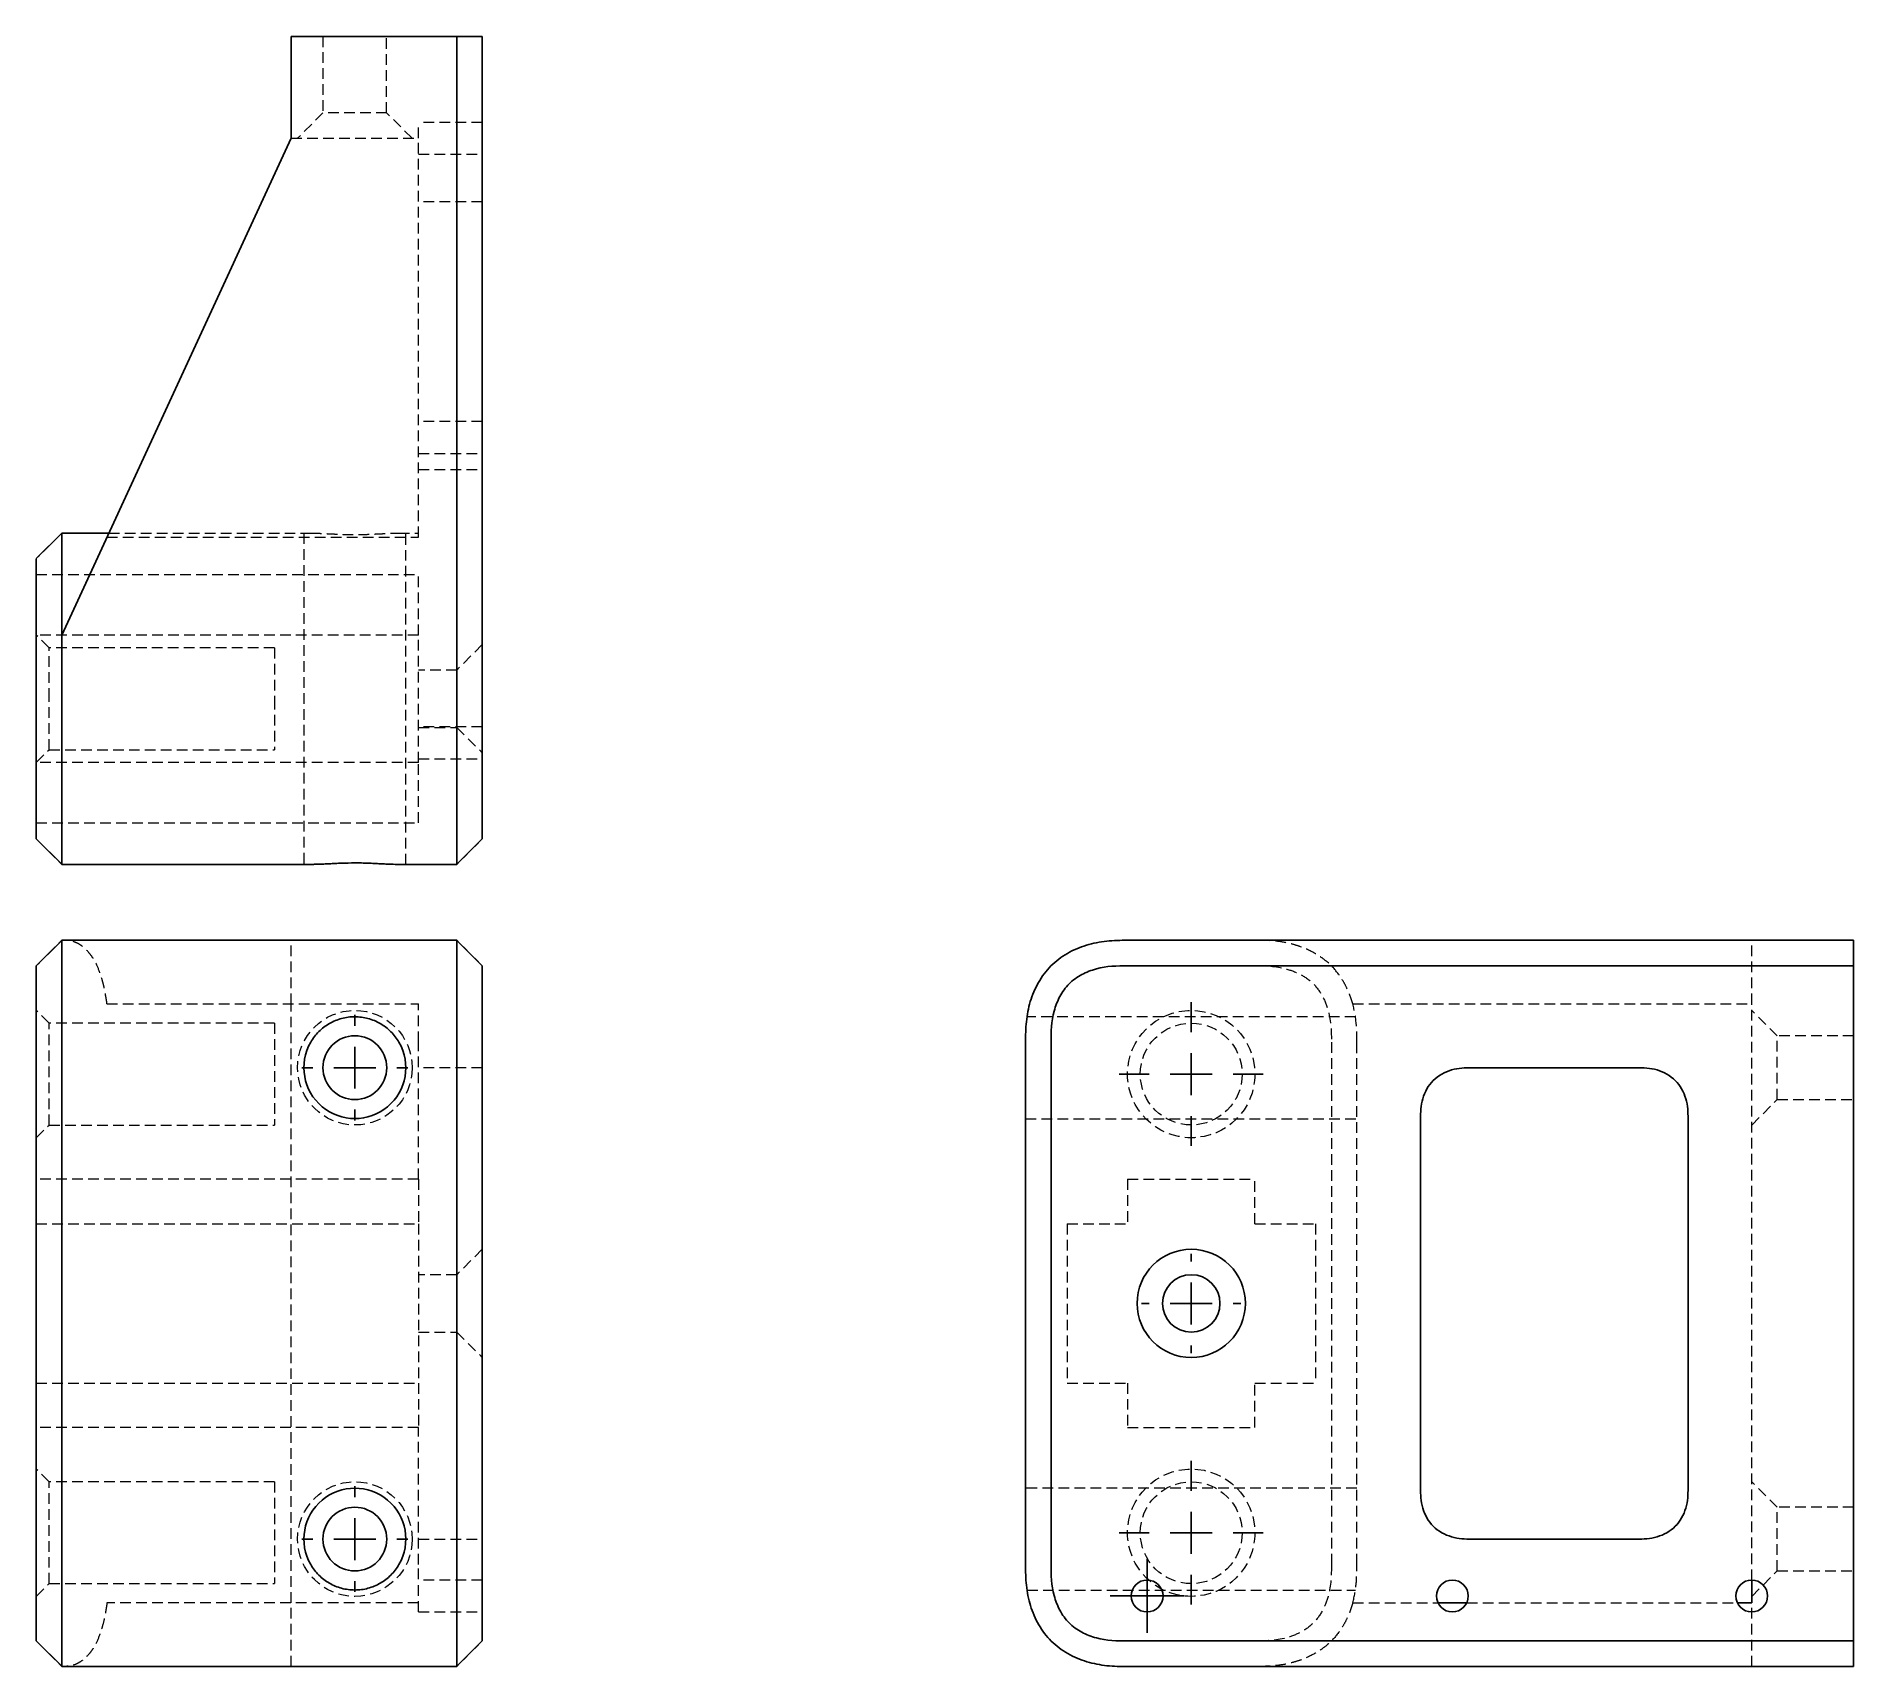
# Model space of a CAD drawing. Header units: millimetres. Extents: x 56 to 273, y 14 to 208.
import ezdxf

# ---------------------------------------------------------------- set-up
doc = ezdxf.new("R2010")
doc.units = ezdxf.units.MM
doc.linetypes.add('HIDDEN', pattern=[1.905, 1.27, -0.635])
doc.layers.add('10', color=7, linetype='Continuous')

# ---------------------------------------------------------------- blocks, each defined once
blk = doc.blocks.new('SW_CENTERMARKSYMBOL_0')
at = {"layer": '10', "color": 0}
for p, q in [((0, 5), (0, 6.3)), ((0, 0), (0, 2.5)), ((-5, 0), (-6.3, 0)), ((0, 0), (-2.5, 0)), ((0, 0), (0, -2.5)), ((0, 0), (2.5, 0)), ((5, 0), (6.3, 0)), ((0, -5), (0, -6.3))]:
    blk.add_line(p, q, dxfattribs=at)
blk = doc.blocks.new('SW_CENTERMARKSYMBOL_1')
at = {"layer": '10', "color": 0}
for p, q in [((0, 5), (0, 6.3)), ((0, 0), (0, 2.5)), ((-5, 0), (-6.3, 0)), ((0, 0), (-2.5, 0)), ((0, 0), (0, -2.5)), ((0, 0), (2.5, 0)), ((5, 0), (6.3, 0)), ((0, -5), (0, -6.3))]:
    blk.add_line(p, q, dxfattribs=at)
blk = doc.blocks.new('SW_CENTERMARKSYMBOL_2')
at = {"layer": '10', "color": 0}
for p, q in [((0, 2.5), (0, 4.4)), ((0, 0), (0, 2.5)), ((-2.5, 0), (-4.4, 0)), ((0, 0), (-2.5, 0)), ((0, 0), (0, -2.5)), ((0, 0), (2.5, 0)), ((2.5, 0), (4.4, 0)), ((0, -2.5), (0, -4.4))]:
    blk.add_line(p, q, dxfattribs=at)
blk = doc.blocks.new('SW_CENTERMARKSYMBOL_3')
at = {"layer": '10', "color": 0}
for p, q in [((0, 5), (0, 5.92)), ((0, 0), (0, 2.5)), ((-5, 0), (-5.92, 0)), ((0, 0), (-2.5, 0)), ((0, 0), (0, -2.5)), ((0, 0), (2.5, 0)), ((5, 0), (5.92, 0)), ((0, -5), (0, -5.92))]:
    blk.add_line(p, q, dxfattribs=at)
blk = doc.blocks.new('SW_CENTERMARKSYMBOL_4')
at = {"layer": '10', "color": 0}
for p, q in [((0, 5), (0, 8.57)), ((0, 0), (0, 2.5)), ((-5, 0), (-8.57, 0)), ((0, 0), (-2.5, 0)), ((0, 0), (0, -2.5)), ((0, 0), (2.5, 0)), ((5, 0), (8.57, 0)), ((0, -5), (0, -8.57))]:
    blk.add_line(p, q, dxfattribs=at)
blk = doc.blocks.new('SW_CENTERMARKSYMBOL_5')
at = {"layer": '10', "color": 0}
for p, q in [((0, 5), (0, 8.57)), ((0, 0), (0, 2.5)), ((-5, 0), (-8.57, 0)), ((0, 0), (-2.5, 0)), ((0, 0), (0, -2.5)), ((0, 0), (2.5, 0)), ((5, 0), (8.57, 0)), ((0, -5), (0, -8.57))]:
    blk.add_line(p, q, dxfattribs=at)

msp = doc.modelspace()

# ---------------------------------------------------------------- linework, layer by layer
at = {"color": 7, "linetype": 'Continuous', "lineweight": 25}
for p, q in [((86.8, 195.85), (86.8, 208)), ((86.8, 208), (106.53, 208)), ((106.53, 121.47), (106.53, 208)), ((106.53, 208), (109.57, 208)), ((109.57, 208), (109.57, 121.47)), ((86.8, 195.85), (59.47, 136.65)), ((59.49, 148.82), (56.43, 145.76)), ((59.47, 148.79), (65.07, 148.79)), ((56.43, 121.47), (56.43, 136.65)), ((59.47, 136.65), (59.47, 121.47)), ((56.43, 112.36), (59.49, 109.3)), ((56.43, 112.36), (59.49, 109.3)), ((106.51, 109.3), (109.57, 112.36)), ((106.51, 109.3), (109.57, 112.36)), ((89.13, 109.32), (59.47, 109.32)), ((106.53, 109.32), (99.64, 109.32)), ((59.49, 100.29), (56.43, 97.23)), ((59.47, 100.27), (106.53, 100.27)), ((109.57, 97.23), (106.51, 100.29)), ((186.47, 100.27), (273, 100.27)), ((273, 100.27), (273, 97.23)), ((273, 97.23), (186.47, 97.23)), ((273, 16.77), (273, 97.23)), ((56.43, 25.88), (56.43, 88.12)), ((59.47, 88.12), (59.47, 25.88)), ((106.53, 25.88), (106.53, 88.12)), ((109.57, 88.12), (109.57, 25.88)), ((174.32, 25.88), (174.32, 88.12)), ((177.36, 88.12), (177.36, 25.88)), ((247.19, 85.09), (227.46, 85.09)), ((221.38, 34.99), (221.38, 79.01)), ((253.26, 34.99), (253.26, 79.01)), ((247.19, 28.91), (227.46, 28.91)), ((260.85, 21.32), (260.85, 24.02)), ((223.46, 21.32), (226.9, 21.32)), ((259.13, 21.32), (260.85, 21.32)), ((56.43, 16.77), (59.49, 13.71)), ((56.43, 16.77), (59.49, 13.71)), ((106.51, 13.71), (109.57, 16.77)), ((186.47, 16.77), (273, 16.77)), ((273, 16.77), (273, 13.73)), ((106.53, 13.73), (59.47, 13.73)), ((273, 13.73), (186.47, 13.73))]:
    msp.add_line(p, q, dxfattribs=at)
at = {"color": 7, "linetype": 'HIDDEN', "lineweight": 18}
for p, q in [((90.59, 208), (90.59, 198.89)), ((98.18, 198.89), (98.18, 208)), ((90.59, 198.89), (87.55, 195.85)), ((98.18, 198.89), (90.59, 198.89)), ((101.22, 195.85), (98.18, 198.89)), ((101.98, 195.85), (101.98, 197.75)), ((109.57, 197.75), (101.98, 197.75)), ((86.8, 195.85), (101.98, 195.85)), ((101.98, 148.31), (101.98, 195.85)), ((101.98, 193.96), (109.57, 193.96)), ((109.57, 188.26), (101.98, 188.26)), ((109.57, 162.08), (101.98, 162.08)), ((101.98, 158.28), (109.57, 158.28)), ((101.98, 156.38), (109.57, 156.38)), ((59.49, 148.82), (56.43, 145.76)), ((59.47, 148.79), (56.43, 145.76)), ((64.85, 148.31), (101.98, 148.31)), ((65.07, 148.79), (89.13, 148.79)), ((88.31, 148.79), (88.31, 109.32)), ((99.64, 148.79), (101.98, 148.79)), ((100.46, 109.32), (100.46, 148.79)), ((56.43, 143.86), (101.98, 143.86)), ((101.98, 136.65), (101.98, 143.86)), ((101.98, 136.65), (56.43, 136.65)), ((57.95, 135.13), (56.43, 136.65)), ((101.98, 121.47), (101.98, 136.65)), ((57.95, 129.06), (57.95, 135.13)), ((84.82, 135.13), (57.95, 135.13)), ((84.82, 135.13), (84.82, 129.06)), ((109.57, 135.51), (106.53, 132.47)), ((106.53, 132.47), (101.98, 132.47)), ((57.95, 122.98), (57.95, 129.06)), ((84.82, 129.06), (84.82, 122.98)), ((109.57, 125.7), (101.98, 125.7)), ((101.98, 125.64), (106.53, 125.64)), ((106.53, 125.64), (109.57, 122.61)), ((56.43, 121.47), (57.95, 122.98)), ((101.98, 121.47), (56.43, 121.47)), ((57.95, 122.98), (84.82, 122.98)), ((101.98, 121.9), (109.57, 121.9)), ((101.98, 114.26), (101.98, 121.47)), ((56.43, 114.26), (101.98, 114.26)), ((56.43, 112.36), (59.47, 109.32)), ((109.57, 112.36), (106.53, 109.32)), ((59.49, 100.29), (56.43, 97.23)), ((56.43, 97.23), (59.47, 100.27)), ((86.8, 92.68), (86.8, 100.27)), ((109.57, 97.23), (106.53, 100.27)), ((260.85, 92.68), (260.85, 100.27)), ((57.95, 90.4), (56.43, 91.92)), ((64.85, 92.68), (101.98, 92.68)), ((86.8, 21.32), (86.8, 92.68)), ((213.63, 91.16), (174.49, 91.16)), ((213.31, 92.68), (260.85, 92.68)), ((260.85, 24.02), (260.85, 92.68)), ((263.89, 88.88), (260.85, 91.92)), ((57.95, 78.25), (57.95, 90.4)), ((84.82, 90.4), (57.95, 90.4)), ((84.82, 90.4), (84.82, 78.25)), ((263.89, 81.29), (263.89, 88.88)), ((273, 88.88), (263.89, 88.88)), ((101.98, 71.8), (101.98, 88.12)), ((210.76, 88.12), (210.76, 25.88)), ((213.79, 25.88), (213.79, 88.12)), ((109.57, 85.09), (101.98, 85.09)), ((260.85, 78.25), (263.89, 81.29)), ((263.89, 81.29), (273, 81.29)), ((56.43, 76.74), (57.95, 78.25)), ((57.95, 78.25), (84.82, 78.25)), ((174.32, 79.01), (213.79, 79.01)), ((101.98, 71.8), (56.43, 71.8)), ((101.98, 71.8), (101.98, 66.49)), ((186.47, 71.8), (201.65, 71.8)), ((186.47, 71.8), (186.47, 66.49)), ((201.65, 66.49), (201.65, 71.8)), ((56.43, 66.49), (101.98, 66.49)), ((101.98, 66.49), (101.98, 47.51)), ((179.26, 66.49), (186.47, 66.49)), ((179.26, 66.49), (179.26, 47.51)), ((201.65, 66.49), (208.86, 66.49)), ((208.86, 66.49), (208.86, 47.51)), ((109.57, 63.45), (106.53, 60.42)), ((106.53, 60.42), (101.98, 60.42)), ((101.98, 53.58), (106.53, 53.58)), ((106.53, 53.58), (109.57, 50.55)), ((56.43, 47.51), (101.98, 47.51)), ((101.98, 47.51), (101.98, 42.2)), ((179.26, 47.51), (186.47, 47.51)), ((186.47, 47.51), (186.47, 42.2)), ((201.65, 47.51), (208.86, 47.51)), ((201.65, 42.2), (201.65, 47.51)), ((101.98, 42.2), (56.43, 42.2)), ((101.98, 25.88), (101.98, 42.2)), ((186.47, 42.2), (201.65, 42.2)), ((57.95, 35.75), (56.43, 37.26)), ((57.95, 23.6), (57.95, 35.75)), ((84.82, 35.75), (57.95, 35.75)), ((84.82, 35.75), (84.82, 23.6)), ((213.79, 34.99), (174.32, 34.99)), ((263.89, 32.71), (260.85, 35.75)), ((263.89, 25.12), (263.89, 32.71)), ((273, 32.71), (263.89, 32.71)), ((101.98, 28.91), (109.57, 28.91)), ((101.98, 24.12), (101.98, 25.88)), ((101.98, 20.23), (101.98, 24.02)), ((109.57, 24.02), (101.98, 24.02)), ((260.85, 22.08), (263.89, 25.12)), ((263.89, 25.12), (273, 25.12)), ((56.43, 22.08), (57.95, 23.6)), ((57.95, 23.6), (84.82, 23.6)), ((174.49, 22.84), (213.63, 22.84)), ((101.98, 21.32), (64.85, 21.32)), ((86.8, 13.73), (86.8, 21.32)), ((101.98, 20.23), (109.57, 20.23)), ((213.31, 21.32), (223.46, 21.32)), ((226.9, 21.32), (259.13, 21.32)), ((260.85, 13.73), (260.85, 21.32)), ((56.43, 16.77), (59.47, 13.73)), ((109.57, 16.77), (106.53, 13.73))]:
    msp.add_line(p, q, dxfattribs=at)
at = {"color": 7, "linetype": 'HIDDEN', "lineweight": 18, "flags": 128}
for points in [[(186.47, 100.27), (186.47, 100.27)], [(174.32, 88.12), (174.32, 88.12)], [(174.32, 88.12), (174.32, 88.12)], [(213.79, 88.12), (213.79, 88.12)], [(213.79, 88.12), (213.79, 88.12)], [(227.46, 85.09), (227.46, 85.09)], [(247.19, 85.09), (247.19, 85.09)], [(221.38, 79.01), (221.38, 79.01)], [(253.26, 79.01), (253.26, 79.01)], [(221.38, 34.99), (221.38, 34.99)], [(253.26, 34.99), (253.26, 34.99)], [(227.46, 28.91), (227.46, 28.91)], [(247.19, 28.91), (247.19, 28.91)], [(174.32, 25.88), (174.32, 25.88)], [(174.32, 25.88), (174.32, 25.88)], [(213.79, 25.88), (213.79, 25.88)], [(213.79, 25.88), (213.79, 25.88)], [(186.47, 13.73), (186.47, 13.73)]]:
    msp.add_lwpolyline(points, dxfattribs=at)
at = {"color": 7, "linetype": 'HIDDEN', "lineweight": 18}
for centre, radius in [((94.39, 85.09), 6.83), ((194.06, 84.33), 7.59), ((194.06, 84.33), 6.07), ((194.06, 29.67), 7.59), ((94.39, 28.91), 6.83), ((194.06, 29.67), 6.07)]:
    msp.add_circle(centre, radius, dxfattribs=at)
at = {"color": 7, "linetype": 'Continuous', "lineweight": 25}
for centre, radius in [((94.39, 85.09), 3.8), ((194.06, 57), 6.45), ((194.06, 57), 3.42), ((94.39, 28.91), 3.8), ((188.8, 22.13), 1.9), ((225.18, 22.13), 1.9), ((260.85, 22.13), 1.9)]:
    msp.add_circle(centre, radius, dxfattribs=at)
for centre, start, end in [((94.39, 85.09), 150, 30), ((94.39, 28.91), 330, 210)]:
    msp.add_arc(centre, 6.07, start, end, dxfattribs=at)
for points, knots in [([(59.47, 148.79), (59.47, 148.79), (59.47, 148.78), (59.47, 148.67), (59.47, 148.38), (59.47, 147.91), (59.47, 147.22), (59.47, 146.3), (59.47, 145.14), (59.47, 143.72), (59.47, 142.05), (59.47, 140.25), (59.47, 138.43), (59.47, 137.24), (59.47, 136.65)], [0, 0, 0, 0, 0.059639, 0.134539, 0.212008, 0.289444, 0.371131, 0.454872, 0.536675, 0.621167, 0.717762, 0.817139, 0.908053, 1, 1, 1, 1]), ([(56.43, 136.65), (56.43, 137.38), (56.43, 138.48), (56.43, 139.94), (56.43, 141.01), (56.43, 142.05), (56.43, 143), (56.43, 143.84), (56.43, 144.56), (56.43, 145.12), (56.43, 145.54), (56.43, 145.74), (56.43, 145.75), (56.43, 145.75)], [0, 0, 0, 0, 0.148499, 0.224742, 0.300939, 0.376302, 0.453344, 0.528869, 0.607222, 0.696629, 0.788567, 0.902692, 1, 1, 1, 1]), ([(56.43, 112.37), (56.43, 112.37), (56.43, 112.38), (56.43, 112.6), (56.43, 112.9), (56.43, 113.34), (56.43, 113.93), (56.43, 114.7), (56.43, 115.66), (56.43, 116.81), (56.43, 118.2), (56.43, 119.77), (56.43, 120.9), (56.43, 121.47)], [0, 0, 0, 0, 0.130053, 0.206273, 0.282445, 0.357785, 0.434803, 0.510304, 0.588632, 0.678011, 0.769921, 0.88401, 1, 1, 1, 1]), ([(59.47, 121.47), (59.47, 120.98), (59.47, 120.01), (59.47, 118.54), (59.47, 117.07), (59.47, 115.61), (59.47, 114.19), (59.47, 112.87), (59.47, 111.73), (59.47, 110.77), (59.47, 110.02), (59.47, 109.54), (59.47, 109.33), (59.47, 109.33), (59.47, 109.33)], [0, 0, 0, 0, 0.074967, 0.149848, 0.227296, 0.304711, 0.386377, 0.470095, 0.551877, 0.636347, 0.732916, 0.832266, 0.923156, 1, 1, 1, 1]), ([(106.53, 109.33), (106.53, 109.33), (106.53, 109.33), (106.53, 109.44), (106.53, 109.73), (106.53, 110.21), (106.53, 110.9), (106.53, 111.82), (106.53, 112.98), (106.53, 114.4), (106.53, 116.06), (106.53, 117.86), (106.53, 119.69), (106.53, 120.87), (106.53, 121.47)], [0, 0, 0, 0, 0.05989, 0.134772, 0.212223, 0.289641, 0.371307, 0.455024, 0.536806, 0.621275, 0.717845, 0.817196, 0.908082, 1, 1, 1, 1]), ([(109.57, 121.47), (109.57, 120.74), (109.57, 119.64), (109.57, 118.18), (109.57, 117.1), (109.57, 116.07), (109.57, 115.11), (109.57, 114.27), (109.57, 113.56), (109.57, 113), (109.57, 112.57), (109.57, 112.37), (109.57, 112.37), (109.57, 112.36)], [0, 0, 0, 0, 0.1484582, 0.2246837, 0.3008626, 0.3762052, 0.4532262, 0.5287295, 0.6070611, 0.6964361, 0.7883416, 0.9024452, 1, 1, 1, 1]), ([(99.64, 109.32), (99.38, 109.32), (99.06, 109.32), (98.49, 109.34), (98.29, 109.35), (97.87, 109.37), (97.65, 109.38), (97.2, 109.4), (96.96, 109.42), (96.47, 109.44), (96.21, 109.45), (95.7, 109.47), (95.44, 109.48), (94.92, 109.49), (94.65, 109.49), (93.85, 109.49), (93.33, 109.48), (92.56, 109.45), (92.31, 109.44), (91.82, 109.42), (91.58, 109.4), (91.13, 109.38), (90.9, 109.37), (90.48, 109.35), (90.28, 109.34), (89.91, 109.33), (89.73, 109.33), (89.41, 109.32), (89.26, 109.32), (89.13, 109.32)], [0, 0, 0, 0, 0.125, 0.125, 0.1875, 0.1875, 0.25, 0.25, 0.3125, 0.3125, 0.375, 0.375, 0.4375, 0.4375, 0.5, 0.5, 0.625, 0.625, 0.6875, 0.6875, 0.75, 0.75, 0.8125, 0.8125, 0.875, 0.875, 0.9375, 0.9375, 1, 1, 1, 1]), ([(59.47, 100.26), (59.47, 100.26), (59.47, 100.25), (59.47, 100.14), (59.47, 99.86), (59.47, 99.38), (59.47, 98.69), (59.47, 97.77), (59.47, 96.61), (59.47, 95.19), (59.47, 93.53), (59.47, 91.72), (59.47, 89.9), (59.47, 88.72), (59.47, 88.12)], [0, 0, 0, 0, 0.059639, 0.134539, 0.212008, 0.289444, 0.371131, 0.454872, 0.536675, 0.621167, 0.717762, 0.817139, 0.908053, 1, 1, 1, 1]), ([(106.53, 88.12), (106.53, 88.61), (106.53, 89.58), (106.53, 91.05), (106.53, 92.51), (106.53, 93.98), (106.53, 95.4), (106.53, 96.72), (106.53, 97.86), (106.53, 98.82), (106.53, 99.57), (106.53, 100.05), (106.53, 100.25), (106.53, 100.26), (106.53, 100.26)], [0, 0, 0, 0, 0.07499, 0.149892, 0.227363, 0.304802, 0.386488, 0.470228, 0.552031, 0.636523, 0.733118, 0.832495, 0.923405, 1, 1, 1, 1]), ([(174.32, 88.12), (174.32, 88.53), (174.32, 88.94), (174.35, 89.76), (174.37, 90.17), (174.46, 90.97), (174.52, 91.38), (174.67, 92.17), (174.77, 92.57), (175, 93.35), (175.14, 93.74), (175.47, 94.51), (175.65, 94.88), (176.05, 95.59), (176.28, 95.94), (176.77, 96.6), (177.05, 96.92), (177.63, 97.5), (177.94, 97.77), (178.59, 98.27), (178.94, 98.5), (180.02, 99.12), (180.78, 99.44), (181.96, 99.8), (182.36, 99.9), (183.17, 100.07), (183.58, 100.13), (184.4, 100.21), (184.81, 100.24), (185.64, 100.27), (186.05, 100.27), (186.47, 100.27)], [0, 0, 0, 0, 0.0625, 0.0625, 0.125, 0.125, 0.1875, 0.1875, 0.25, 0.25, 0.3125, 0.3125, 0.375, 0.375, 0.4375, 0.4375, 0.5, 0.5, 0.5625, 0.5625, 0.625, 0.625, 0.75, 0.75, 0.8125, 0.8125, 0.875, 0.875, 0.9375, 0.9375, 1, 1, 1, 1]), ([(56.43, 88.12), (56.43, 88.85), (56.43, 89.95), (56.43, 91.41), (56.43, 92.49), (56.43, 93.52), (56.43, 94.47), (56.43, 95.32), (56.43, 96.03), (56.43, 96.59), (56.43, 97.02), (56.43, 97.22), (56.43, 97.22), (56.43, 97.22)], [0, 0, 0, 0, 0.148499, 0.224742, 0.300939, 0.376302, 0.453344, 0.528869, 0.607222, 0.696629, 0.788567, 0.902692, 1, 1, 1, 1]), ([(109.57, 97.22), (109.57, 97.22), (109.57, 97.21), (109.57, 96.99), (109.57, 96.69), (109.57, 96.25), (109.57, 95.65), (109.57, 94.89), (109.57, 93.93), (109.57, 92.78), (109.57, 91.39), (109.57, 89.82), (109.57, 88.69), (109.57, 88.12)], [0, 0, 0, 0, 0.129818, 0.206061, 0.282257, 0.357617, 0.434655, 0.510175, 0.588525, 0.67792, 0.769846, 0.883976, 1, 1, 1, 1]), ([(186.47, 97.23), (185.22, 97.24), (183.97, 97.2), (182.16, 96.7), (181.57, 96.48), (180.46, 95.89), (179.94, 95.52), (179.07, 94.65), (178.7, 94.13), (178.11, 93.02), (177.89, 92.44), (177.39, 90.62), (177.35, 89.37), (177.36, 88.12)], [0, 0, 0, 0, 0.002451106, 0.002451106, 0.003676659, 0.003676659, 0.004902212, 0.004902212, 0.006127764, 0.006127764, 0.007353317, 0.007353317, 0.009804423, 0.009804423, 0.009804423, 0.009804423]), ([(99.64, 88.12), (99.38, 88.59), (99.06, 89), (98.49, 89.57), (98.29, 89.74), (97.87, 90.07), (97.65, 90.21), (97.2, 90.48), (96.96, 90.59), (96.47, 90.8), (96.21, 90.88), (95.7, 91.02), (95.44, 91.07), (94.92, 91.14), (94.65, 91.16), (93.85, 91.16), (93.33, 91.09), (92.56, 90.88), (92.31, 90.8), (91.82, 90.59), (91.58, 90.48), (91.13, 90.21), (90.9, 90.07), (90.48, 89.74), (90.28, 89.57), (89.91, 89.2), (89.73, 89), (89.41, 88.58), (89.26, 88.35), (89.13, 88.12)], [0, 0, 0, 0, 0.125, 0.125, 0.1875, 0.1875, 0.25, 0.25, 0.3125, 0.3125, 0.375, 0.375, 0.4375, 0.4375, 0.5, 0.5, 0.625, 0.625, 0.6875, 0.6875, 0.75, 0.75, 0.8125, 0.8125, 0.875, 0.875, 0.9375, 0.9375, 1, 1, 1, 1]), ([(221.38, 79.01), (221.38, 79.39), (221.39, 79.78), (221.46, 80.57), (221.53, 80.98), (221.77, 81.79), (221.94, 82.19), (222.35, 82.93), (222.61, 83.27), (223.2, 83.86), (223.54, 84.12), (224.28, 84.53), (224.68, 84.7), (225.49, 84.94), (225.9, 85.01), (226.69, 85.08), (227.08, 85.09), (227.46, 85.09)], [0, 0, 0, 0, 0.125, 0.125, 0.25, 0.25, 0.375, 0.375, 0.5, 0.5, 0.625, 0.625, 0.75, 0.75, 0.875, 0.875, 1, 1, 1, 1]), ([(247.19, 85.09), (247.57, 85.09), (247.95, 85.08), (248.75, 85.01), (249.16, 84.94), (249.97, 84.7), (250.37, 84.53), (251.11, 84.12), (251.45, 83.86), (252.04, 83.27), (252.29, 82.93), (252.71, 82.19), (252.88, 81.79), (253.11, 80.98), (253.19, 80.57), (253.26, 79.78), (253.26, 79.39), (253.26, 79.01)], [0, 0, 0, 0, 0.125, 0.125, 0.25, 0.25, 0.375, 0.375, 0.5, 0.5, 0.625, 0.625, 0.75, 0.75, 0.875, 0.875, 1, 1, 1, 1]), ([(227.46, 28.91), (227.08, 28.91), (226.69, 28.92), (225.9, 28.99), (225.49, 29.06), (224.68, 29.3), (224.28, 29.47), (223.54, 29.88), (223.2, 30.14), (222.61, 30.73), (222.35, 31.07), (221.94, 31.81), (221.77, 32.21), (221.53, 33.02), (221.46, 33.43), (221.39, 34.22), (221.38, 34.61), (221.38, 34.99)], [0, 0, 0, 0, 0.125, 0.125, 0.25, 0.25, 0.375, 0.375, 0.5, 0.5, 0.625, 0.625, 0.75, 0.75, 0.875, 0.875, 1, 1, 1, 1]), ([(253.26, 34.99), (253.26, 34.61), (253.26, 34.22), (253.19, 33.43), (253.11, 33.02), (252.88, 32.21), (252.71, 31.81), (252.29, 31.07), (252.04, 30.73), (251.45, 30.14), (251.11, 29.88), (250.37, 29.47), (249.97, 29.3), (249.16, 29.06), (248.75, 28.99), (247.95, 28.92), (247.57, 28.91), (247.19, 28.91)], [0, 0, 0, 0, 0.125, 0.125, 0.25, 0.25, 0.375, 0.375, 0.5, 0.5, 0.625, 0.625, 0.75, 0.75, 0.875, 0.875, 1, 1, 1, 1]), ([(56.43, 16.78), (56.43, 16.78), (56.43, 16.79), (56.43, 17.01), (56.43, 17.31), (56.43, 17.75), (56.43, 18.35), (56.43, 19.11), (56.43, 20.07), (56.43, 21.22), (56.43, 22.61), (56.43, 24.18), (56.43, 25.31), (56.43, 25.88)], [0, 0, 0, 0, 0.1300533, 0.2062729, 0.2824453, 0.3577854, 0.4348032, 0.5103039, 0.5886324, 0.6780115, 0.769921, 0.8840102, 1, 1, 1, 1]), ([(59.47, 25.88), (59.47, 25.39), (59.47, 24.42), (59.47, 22.95), (59.47, 21.49), (59.47, 20.02), (59.47, 18.6), (59.47, 17.28), (59.47, 16.14), (59.47, 15.18), (59.47, 14.43), (59.47, 13.95), (59.47, 13.75), (59.47, 13.74), (59.47, 13.74)], [0, 0, 0, 0, 0.074967, 0.149848, 0.227296, 0.304711, 0.386377, 0.470095, 0.551877, 0.636347, 0.732916, 0.832266, 0.923156, 1, 1, 1, 1]), ([(89.13, 25.88), (89.39, 25.41), (89.72, 25), (90.28, 24.43), (90.48, 24.26), (90.9, 23.93), (91.12, 23.79), (91.58, 23.52), (91.81, 23.41), (92.31, 23.2), (92.56, 23.12), (93.07, 22.98), (93.33, 22.93), (93.85, 22.86), (94.12, 22.84), (94.92, 22.84), (95.44, 22.91), (96.21, 23.12), (96.46, 23.2), (96.95, 23.41), (97.19, 23.52), (97.65, 23.79), (97.87, 23.93), (98.29, 24.26), (98.49, 24.43), (98.86, 24.8), (99.04, 25), (99.36, 25.42), (99.51, 25.65), (99.64, 25.88)], [0, 0, 0, 0, 0.125, 0.125, 0.1875, 0.1875, 0.25, 0.25, 0.3125, 0.3125, 0.375, 0.375, 0.4375, 0.4375, 0.5, 0.5, 0.625, 0.625, 0.6875, 0.6875, 0.75, 0.75, 0.8125, 0.8125, 0.875, 0.875, 0.9375, 0.9375, 1, 1, 1, 1]), ([(106.53, 13.74), (106.53, 13.74), (106.53, 13.75), (106.53, 13.86), (106.53, 14.14), (106.53, 14.62), (106.53, 15.31), (106.53, 16.23), (106.53, 17.39), (106.53, 18.81), (106.53, 20.47), (106.53, 22.28), (106.53, 24.1), (106.53, 25.28), (106.53, 25.88)], [0, 0, 0, 0, 0.05989, 0.134772, 0.212223, 0.289641, 0.371307, 0.455024, 0.536806, 0.621275, 0.717845, 0.817196, 0.908082, 1, 1, 1, 1]), ([(109.57, 25.88), (109.57, 25.15), (109.57, 24.05), (109.57, 22.59), (109.57, 21.51), (109.57, 20.48), (109.57, 19.53), (109.57, 18.68), (109.57, 17.97), (109.57, 17.41), (109.57, 16.98), (109.57, 16.78), (109.57, 16.78), (109.57, 16.78)], [0, 0, 0, 0, 0.148458, 0.224684, 0.300863, 0.376205, 0.453226, 0.52873, 0.607061, 0.696436, 0.788342, 0.902445, 1, 1, 1, 1]), ([(186.47, 13.73), (186.06, 13.73), (185.65, 13.73), (184.83, 13.76), (184.42, 13.78), (183.61, 13.87), (183.21, 13.93), (182.42, 14.08), (182.02, 14.18), (181.24, 14.42), (180.85, 14.56), (180.08, 14.88), (179.71, 15.06), (178.99, 15.47), (178.65, 15.69), (177.99, 16.19), (177.67, 16.46), (177.08, 17.04), (176.81, 17.35), (176.32, 18), (176.09, 18.35), (175.47, 19.43), (175.15, 20.19), (174.79, 21.37), (174.69, 21.77), (174.52, 22.58), (174.46, 22.99), (174.37, 23.81), (174.35, 24.22), (174.32, 25.05), (174.32, 25.46), (174.32, 25.88)], [0, 0, 0, 0, 0.0625, 0.0625, 0.125, 0.125, 0.1875, 0.1875, 0.25, 0.25, 0.3125, 0.3125, 0.375, 0.375, 0.4375, 0.4375, 0.5, 0.5, 0.5625, 0.5625, 0.625, 0.625, 0.75, 0.75, 0.8125, 0.8125, 0.875, 0.875, 0.9375, 0.9375, 1, 1, 1, 1]), ([(177.36, 25.88), (177.35, 24.63), (177.39, 23.39), (177.89, 21.57), (178.11, 20.98), (178.7, 19.88), (179.07, 19.35), (179.94, 18.48), (180.46, 18.11), (181.57, 17.52), (182.15, 17.3), (183.97, 16.8), (185.22, 16.76), (186.47, 16.77)], [0, 0, 0, 0, 0.002451106, 0.002451106, 0.003676659, 0.003676659, 0.004902212, 0.004902212, 0.006127764, 0.006127764, 0.007353317, 0.007353317, 0.009804423, 0.009804423, 0.009804423, 0.009804423])]:
    msp.add_open_spline(points, degree=3, knots=knots, dxfattribs=at)
at = {"color": 7, "linetype": 'HIDDEN', "lineweight": 18}
for points, knots in [([(89.13, 148.79), (89.39, 148.79), (89.72, 148.79), (90.28, 148.77), (90.48, 148.76), (90.9, 148.74), (91.12, 148.73), (91.58, 148.71), (91.81, 148.7), (92.31, 148.67), (92.56, 148.66), (93.07, 148.65), (93.33, 148.64), (93.85, 148.63), (94.12, 148.63), (94.92, 148.63), (95.44, 148.64), (96.21, 148.66), (96.46, 148.67), (96.95, 148.7), (97.19, 148.71), (97.65, 148.73), (97.87, 148.74), (98.29, 148.76), (98.49, 148.77), (98.86, 148.78), (99.04, 148.79), (99.36, 148.79), (99.51, 148.79), (99.64, 148.79)], [0, 0, 0, 0, 0.125, 0.125, 0.1875, 0.1875, 0.25, 0.25, 0.3125, 0.3125, 0.375, 0.375, 0.4375, 0.4375, 0.5, 0.5, 0.625, 0.625, 0.6875, 0.6875, 0.75, 0.75, 0.8125, 0.8125, 0.875, 0.875, 0.9375, 0.9375, 1, 1, 1, 1]), ([(64.85, 92.68), (64.77, 93.33), (64.66, 93.95), (64.47, 94.84), (64.4, 95.14), (64.24, 95.7), (64.16, 95.98), (63.89, 96.76), (63.69, 97.23), (63.36, 97.86), (63.24, 98.05), (63, 98.42), (62.88, 98.58), (62.5, 99.04), (62.24, 99.3), (61.84, 99.61), (61.7, 99.7), (61.43, 99.87), (61.29, 99.94), (60.87, 100.11), (60.59, 100.19), (60.03, 100.26), (59.75, 100.27), (59.47, 100.27)], [0, 0, 0, 0, 0.125, 0.125, 0.1875, 0.1875, 0.25, 0.25, 0.375, 0.375, 0.4375, 0.4375, 0.5, 0.5, 0.625, 0.625, 0.6875, 0.6875, 0.75, 0.75, 0.875, 0.875, 1, 1, 1, 1]), ([(213.31, 92.68), (213.13, 93.33), (212.9, 93.95), (212.48, 94.84), (212.33, 95.14), (211.99, 95.7), (211.81, 95.98), (211.22, 96.76), (210.79, 97.23), (210.07, 97.86), (209.82, 98.05), (209.3, 98.42), (209.03, 98.58), (208.22, 99.04), (207.66, 99.3), (206.78, 99.61), (206.49, 99.7), (205.89, 99.87), (205.59, 99.94), (204.69, 100.11), (204.09, 100.19), (202.87, 100.26), (202.26, 100.27), (201.65, 100.27)], [0, 0, 0, 0, 0.125, 0.125, 0.1875, 0.1875, 0.25, 0.25, 0.375, 0.375, 0.4375, 0.4375, 0.5, 0.5, 0.625, 0.625, 0.6875, 0.6875, 0.75, 0.75, 0.875, 0.875, 1, 1, 1, 1]), ([(201.65, 97.23), (202.9, 97.24), (204.15, 97.2), (205.96, 96.7), (206.55, 96.48), (207.65, 95.89), (208.17, 95.52), (209.05, 94.65), (209.42, 94.12), (210.01, 93.02), (210.23, 92.43), (210.72, 90.61), (210.77, 89.37), (210.76, 88.12)], [0, 0, 0, 0, 0.002451106, 0.002451106, 0.003676659, 0.003676659, 0.004902212, 0.004902212, 0.006127764, 0.006127764, 0.007353317, 0.007353317, 0.009804423, 0.009804423, 0.009804423, 0.009804423]), ([(101.98, 88.12), (101.98, 88.49), (101.98, 88.85), (101.98, 89.59), (101.98, 89.97), (101.98, 91.11), (101.98, 91.89), (101.98, 92.68)], [0, 0, 0, 0, 0.25, 0.25, 0.5, 0.5, 1, 1, 1, 1]), ([(213.79, 88.12), (213.79, 88.49), (213.79, 88.85), (213.77, 89.59), (213.76, 89.97), (213.65, 91.11), (213.52, 91.89), (213.31, 92.68)], [0, 0, 0, 0, 0.25, 0.25, 0.5, 0.5, 1, 1, 1, 1]), ([(210.76, 25.88), (210.77, 24.63), (210.72, 23.38), (210.23, 21.56), (210, 20.98), (209.42, 19.87), (209.05, 19.35), (208.17, 18.48), (207.65, 18.11), (206.55, 17.52), (205.96, 17.3), (204.14, 16.8), (202.9, 16.76), (201.65, 16.77)], [0, 0, 0, 0, 0.002451106, 0.002451106, 0.003676659, 0.003676659, 0.004902212, 0.004902212, 0.006127764, 0.006127764, 0.007353317, 0.007353317, 0.009804423, 0.009804423, 0.009804423, 0.009804423]), ([(213.31, 21.32), (213.52, 22.11), (213.65, 22.89), (213.76, 24.03), (213.77, 24.41), (213.79, 25.15), (213.79, 25.51), (213.79, 25.88)], [0, 0, 0, 0, 0.5, 0.5, 0.75, 0.75, 1, 1, 1, 1]), ([(64.85, 21.32), (64.77, 20.67), (64.66, 20.05), (64.47, 19.16), (64.4, 18.86), (64.24, 18.3), (64.16, 18.02), (63.89, 17.24), (63.69, 16.77), (63.36, 16.14), (63.24, 15.95), (63, 15.58), (62.88, 15.42), (62.5, 14.96), (62.24, 14.7), (61.84, 14.39), (61.7, 14.3), (61.43, 14.13), (61.29, 14.06), (60.87, 13.89), (60.59, 13.81), (60.03, 13.74), (59.75, 13.73), (59.47, 13.73)], [0, 0, 0, 0, 0.125, 0.125, 0.1875, 0.1875, 0.25, 0.25, 0.375, 0.375, 0.4375, 0.4375, 0.5, 0.5, 0.625, 0.625, 0.6875, 0.6875, 0.75, 0.75, 0.875, 0.875, 1, 1, 1, 1]), ([(213.31, 21.32), (213.13, 20.67), (212.9, 20.05), (212.48, 19.16), (212.33, 18.86), (211.99, 18.3), (211.81, 18.02), (211.22, 17.24), (210.79, 16.77), (210.07, 16.14), (209.82, 15.95), (209.3, 15.58), (209.03, 15.42), (208.22, 14.96), (207.66, 14.7), (206.78, 14.39), (206.49, 14.3), (205.89, 14.13), (205.59, 14.06), (204.69, 13.89), (204.09, 13.81), (202.87, 13.74), (202.26, 13.73), (201.65, 13.73)], [0, 0, 0, 0, 0.125, 0.125, 0.1875, 0.1875, 0.25, 0.25, 0.375, 0.375, 0.4375, 0.4375, 0.5, 0.5, 0.625, 0.625, 0.6875, 0.6875, 0.75, 0.75, 0.875, 0.875, 1, 1, 1, 1])]:
    msp.add_open_spline(points, degree=3, knots=knots, dxfattribs=at)

# ---------------------------------------------------------------- block references
at = {"layer": '10'}
for name, p in [('SW_CENTERMARKSYMBOL_1', (94.39, 85.09)), ('SW_CENTERMARKSYMBOL_5', (194.06, 84.33)), ('SW_CENTERMARKSYMBOL_3', (194.06, 57)), ('SW_CENTERMARKSYMBOL_4', (194.06, 29.67)), ('SW_CENTERMARKSYMBOL_0', (94.39, 28.91)), ('SW_CENTERMARKSYMBOL_2', (188.8, 22.13))]:
    msp.add_blockref(name, p, dxfattribs=at)

doc.saveas('drawing.dxf')
